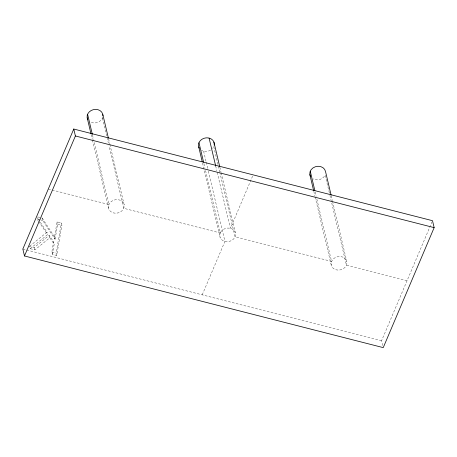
<?xml version="1.0" encoding="UTF-8"?>
<svg xmlns="http://www.w3.org/2000/svg" width="457" height="457" viewBox="0 0 457 457"><rect width="100%" height="100%" fill="white"/><g stroke="black" fill="none" stroke-linecap="round" stroke-linejoin="round"><path stroke-width="0.34" stroke-dasharray="2.29 1.71" d="M37.737 216.915L42.181 218.046L42.752 220.463L54.977 239.16L54.532 236.692L57.079 221.856L61.358 222.947L61.929 225.364L56.702 255.44L52.424 254.349L51.852 251.933L53.618 241.782L49.219 235.332L34.344 247.46L29.619 246.249L30.191 248.665L34.915 249.876L49.79 237.749L49.219 235.332M55.103 239.108L57.651 224.273L57.079 221.856M52.424 254.349L54.189 244.198L53.618 241.782M56.702 255.44L56.131 253.024L61.358 222.947M202.223 294.856L224.924 241.347L207.866 169.17M252.584 176.168L230.431 228.369L216.978 171.461M382.749 345.543L381.601 340.682L431.956 221.999M29.619 246.249L46.997 232.213L39.199 220.64M30.191 248.665L47.568 234.63L46.997 232.213M54.977 239.16L54.532 236.692M48.305 189.032L108.92 204.519L93.662 139.973M407.056 280.689L346.44 265.203L329.537 193.717M40.21 219.817L37.034 219.006L38.205 220.742M40.85 219.977L42.752 220.463M57.651 224.273L61.929 225.364M51.852 251.933L56.131 253.024M22.85 249.025L381.601 340.682M49.79 237.749L54.189 244.198M37.246 217.743L38.805 220.063M38.599 221.319L47.568 234.63M42.181 218.046L54.406 236.743M331.245 195.745L332.393 200.6M332.559 201.291L346.834 261.672A7.986 6.741 -13.3 0 1 336.238 269.853A7.986 6.741 -13.3 0 1 333.976 258.388A7.986 6.741 -13.3 0 1 346.834 261.672M329.377 193.02L325.11 174.98A7.986 6.741 -13.3 0 1 313.085 178.91M315.187 192.003L316.17 196.167M316.827 198.944L331.593 261.41L235.041 236.737L219.943 172.889M313.81 191.369L314.959 196.224M315.119 196.921L331.199 264.934M219.84 167.148L220.988 172.003M221.154 172.7L235.264 232.385M219.783 172.192L213.71 146.514L213.345 147.377A7.986 6.741 -13.3 0 1 212.591 148.416M215.67 165.908L216.818 170.764M203.599 151.124L206.061 161.532M206.221 162.229L207.701 168.473M203.913 163.577L204.902 167.742M205.553 170.518L220.32 232.979L123.767 208.312L109 145.846M202.542 163.069L220.097 237.332M108.572 138.848L109.726 143.709M109.886 144.401L124.161 204.782A7.986 6.741 -13.3 0 1 113.565 212.956A7.986 6.741 -13.3 0 1 111.302 201.497A7.986 6.741 -13.3 0 1 124.161 204.782M102.437 118.083L106.869 136.826M107.029 137.517L108.343 143.07M92.514 135.112L93.502 139.276M91.137 134.478L92.285 139.334M92.451 140.031L108.526 208.044M34.344 247.46L34.915 249.876M210.54 150.13A7.986 6.741 -13.3 0 1 204.559 151.37L202.622 150.873A7.986 6.741 -13.3 0 1 201.463 150.302M102.808 116.918A7.986 6.741 -13.3 0 1 90.412 122.019M220.685 232.116L219.96 233.824A7.986 6.741 -13.3 0 0 223.953 241.096L225.889 241.593A7.986 6.741 -13.3 0 0 234.67 237.6L235.401 235.892A7.986 6.741 -13.3 0 0 231.408 228.62L229.471 228.123A7.986 6.741 -13.3 0 0 220.685 232.116"/><path stroke-width="0.69" d="M73.76 129.034L22.85 249.025L24.489 255.966L383.24 347.623L434.15 227.637L432.511 220.697L73.76 129.034L75.399 135.975L24.489 255.966M75.399 135.975L434.15 227.637M331.079 195.048L325.504 171.449A7.986 6.741 -13.3 0 0 315.37 166.736A7.986 6.741 -13.3 0 0 310.474 176.368M310.263 171.186L314.856 190.615M309.869 174.711L313.645 190.672M213.933 142.161L219.674 166.451M209.106 138.145L215.67 165.908M198.995 142.755L203.588 162.189M198.772 147.108L202.217 161.681M102.831 114.558L108.412 138.157M87.595 114.29L92.354 134.421M87.201 117.82L90.972 133.781M214.196 145.08A7.986 6.741 -13.3 0 0 210.083 138.397L208.146 137.9A7.986 6.741 -13.3 0 0 199.361 141.893L198.629 143.601A7.986 6.741 -13.3 0 0 199.286 148.177M87.801 119.477A7.986 6.741 -13.3 0 1 93.371 109.651A7.986 6.741 -13.3 0 1 102.939 115.735"/></g></svg>
